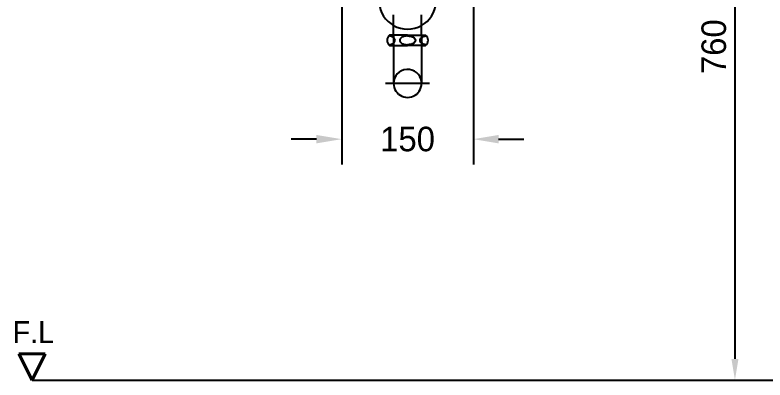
# Model space of a CAD drawing. Header units: millimetres. Extents: x 12300 to 14725, y -475 to 2955.
# Drawn here: x 12765 to 13620, y 414 to 830 of the extents above; entities that cross this region are included whole.
import ezdxf
from ezdxf.enums import TextEntityAlignment as Align
from ezdxf.lldxf.tags import DXFTag

# ---------------------------------------------------------------- set-up
doc = ezdxf.new("R2010")
doc.units = ezdxf.units.MM
doc.header["$LTSCALE"] = 0.2
for name, color, linetype in [('001', 7, 'Continuous'), ('4', 4, 'Continuous'), ('TEXT', 7, 'Continuous')]:
    doc.layers.add(name, color=color, linetype=linetype)
for name, color, linetype, lineweight in [('DIM', 3, 'Continuous', 15), ('LINE', 7, 'Continuous', 25), ('외형선', 4, 'Continuous', 40)]:
    doc.layers.add(name, color=color, linetype=linetype, lineweight=lineweight)
doc.styles.add('h', font='', dxfattribs={"height": 28})
doc.styles.get("Standard").update_dxf_attribs({"font": 'ISOCP.SHX', "bigfont": 'WHGTXT.SHX'})
doc.styles.add('타이틀', font='H2GTRM.TTF', dxfattribs={"height": 25})
doc.styles.get('h').set_extended_font_data('Haansoft Batang')
tags = doc.linetypes.add('Amconstr', pattern=[9999, 9999, 0]).pattern_tags.tags
tags[6:7] = [DXFTag(74, 4), DXFTag(75, 0), DXFTag(340, '0'), DXFTag(46, 1.0), DXFTag(50, 0.0), DXFTag(44, 0.0), DXFTag(45, 0.0)]
tags[4:5] = [DXFTag(74, 4), DXFTag(75, 0), DXFTag(340, '0'), DXFTag(46, 1.0), DXFTag(50, 0.0), DXFTag(44, 0.0), DXFTag(45, 0.0)]
doc.dimstyles.new('AM_ISO$0', dxfattribs={"dimtxt": 28, "dimasz": 24, "dimexe": 10, "dimexo": 0, "dimgap": 10, "dimtad": 1, "dimdec": 0, "dimdsep": 46, "dimtxsty": 'h', "dimcen": -5, "dimclrd": 256, "dimclre": 256, "dimclrt": 256, "dimadec": 0, "dimazin": 2, "dimtp": 0.1, "dimtm": 0.1, "dimtfac": 0.71, "dimtdec": 0, "dimtmove": 0, "dimatfit": 3, "dimfxl": 0, "dimlwd": -1, "dimlwe": -1, "dimarcsym": 0})
doc.dimstyles.new('Standard$0', dxfattribs={"dimtxt": 0.18, "dimasz": 0.18, "dimexe": 0.18, "dimexo": 0.0625, "dimgap": 0.09, "dimtad": 0, "dimtih": 1, "dimtoh": 1, "dimdec": 4, "dimzin": 0, "dimdsep": 46, "dimtxsty": 'Standard', "dimcen": 0.09, "dimadec": 0, "dimazin": 0, "dimtfac": 1, "dimtdec": 4, "dimtofl": 0, "dimtmove": 0, "dimatfit": 3, "dimfxl": 0, "dimtolj": 1, "dimtzin": 0, "dimarcsym": 0})

# ---------------------------------------------------------------- blocks, each defined once
blk = doc.blocks.new('*D29')
at = {"layer": 'Defpoints', "color": 0, "linetype": 'Amconstr'}
for p in [(13396.9, 1173.73), (13396.9, 413.67), (13586.04, 413.67)]:
    blk.add_point(p, dxfattribs=at)
at = {"layer": 'LINE', "linetype": 'ByBlock'}
for p, q in [((13396.9, 1173.73), (13596.04, 1173.73)), ((13586.04, 1149.73), (13586.04, 437.67)), ((13396.9, 413.67), (13596.04, 413.67))]:
    blk.add_line(p, q, dxfattribs=at)
at = {"layer": 'LINE', "linetype": 'Amconstr'}
for points in [[(13582.04, 1149.73), (13590.04, 1149.73), (13586.04, 1173.73)], [(13582.04, 437.67), (13590.04, 437.67), (13586.04, 413.67)]]:
    blk.add_solid(points, dxfattribs=at)
at = {"layer": 'LINE', "linetype": 'Amconstr', "insert": (13562.04, 793.7), "char_height": 28, "attachment_point": 5, "rotation": 90, "style": 'h'}
blk.add_mtext('760', dxfattribs=at)
blk = doc.blocks.new('*D24')
at = {"layer": 'Defpoints', "color": 0}
for p in [(13137.89, 880.57, -0.15), (13287.89, 880.57, -0.15), (13287.89, 688.26)]:
    blk.add_point(p, dxfattribs=at)
at = {"layer": 'DIM', "color": 0, "linetype": 'ByBlock', "lineweight": -2}
for p, q in [((13137.89, 870.57), (13137.89, 659.46)), ((13287.89, 870.57), (13287.89, 659.46)), ((13109.09, 688.26), (13080.29, 688.26)), ((13316.69, 688.26), (13345.49, 688.26))]:
    blk.add_line(p, q, dxfattribs=at)
at = {"layer": 'DIM', "color": 0}
for points in [[(13109.09, 693.06), (13109.09, 683.46), (13137.89, 688.26)], [(13316.69, 693.06), (13316.69, 683.46), (13287.89, 688.26)]]:
    blk.add_solid(points, dxfattribs=at)
at = {"layer": 'DIM', "color": 0, "insert": (13212.89, 688.26), "char_height": 28, "attachment_point": 5, "style": 'h'}
blk.add_mtext('\\A1;150', dxfattribs=at)

msp = doc.modelspace()

# ---------------------------------------------------------------- linework, layer by layer
at = {"layer": '001', "color": 7, "elevation": 0.13}
msp.add_lwpolyline([(12784.93, 413.67), (14284.16, 413.67), (14284.16, 1443.27)], dxfattribs=at)
at = {"layer": '4', "color": 0}
for p, q in [((13197, 806.66, -0.27), (13197, 829.84, -0.27)), ((13228.75, 806.66, -0.27), (13228.75, 829.84, -0.27)), ((13197, 806.97, -0.27), (13192.26, 806.97, -0.27)), ((13212.8, 806.97, -0.27), (13197, 806.97, -0.27)), ((13197, 806.66, -0.27), (13197, 751.77, -0.27)), ((13212.8, 806.97, -0.27), (13212.88, 806.97, -0.27)), ((13212.96, 806.97, -0.27), (13212.88, 806.97, -0.27)), ((13212.96, 806.97, -0.27), (13228.75, 806.97, -0.27)), ((13228.75, 806.97, -0.27), (13233.5, 806.97, -0.27)), ((13228.75, 806.66, -0.27), (13228.75, 751.77, -0.27)), ((13192.26, 794.97, -0.27), (13197, 794.97, -0.27)), ((13197, 794.97, -0.27), (13212.8, 794.97, -0.27)), ((13228.75, 794.97, -0.27), (13212.96, 794.97, -0.27)), ((13228.75, 794.97, -0.27), (13233.5, 794.97, -0.27)), ((13238.05, 751.77, -0.27), (13187.71, 751.77, -0.27))]:
    msp.add_line(p, q, dxfattribs=at)
at = {"layer": '4', "color": 0, "elevation": -0.27}
for points in [[(13197, 803.95, 0.049056), (13195.95, 804.72, 0.073043), (13193.18, 805.83, 0.028511), (13191.46, 806.15)], [(13198.61, 800.97, 0.155217), (13198.02, 802.82, 0.054411), (13197.06, 803.9, 0.054411)], [(13212.88, 805.97, 0.05879), (13209.24, 805.56, 0.071219), (13206.54, 804.5, 0.106373), (13204.52, 802.71, 0.159483)], [(13212.88, 805.97, -0.05879), (13216.51, 805.56, -0.071219), (13219.21, 804.5, -0.106373), (13221.24, 802.71, -0.159483)], [(13227.15, 800.97, -0.155217), (13227.74, 802.82, -0.05495), (13228.71, 803.91, -0.05495)], [(13228.75, 803.95, -0.049056), (13229.8, 804.72, -0.073043), (13232.57, 805.83, -0.028511), (13234.3, 806.15)], [(13191.46, 795.79, 0.028511), (13193.18, 796.1, 0.073043), (13195.95, 797.22, 0.049056), (13197, 797.98, 0.049056)], [(13197.06, 798.04, 0.054321), (13198.02, 799.11, 0.155217), (13198.61, 800.97)], [(13204.52, 802.71, 0.32729), (13204.52, 799.23, 0.106373), (13206.54, 797.43, 0.071219), (13209.24, 796.38, 0.057537), (13212.8, 795.97, 0.057537)], [(13221.24, 802.71, -0.32729), (13221.24, 799.23, -0.106373), (13219.21, 797.43, -0.071219), (13216.51, 796.38, -0.057537), (13212.96, 795.97, -0.057537)], [(13228.7, 798.03, -0.054539), (13227.74, 799.11, -0.155217), (13227.15, 800.97)], [(13234.3, 795.79, -0.028511), (13232.57, 796.1, -0.073043), (13229.8, 797.22, -0.049056), (13228.75, 797.98, -0.049056)]]:
    msp.add_lwpolyline(points, format="xyb", dxfattribs=at)
at = {"layer": '4', "color": 0}
for centre, radius, start, end in [((13212.88, 846.27, -0.27), 32.5, 129.44708, 240.76049), ((13212.88, 846.27, -0.27), 32.5, 299.23951, 50.55292), ((13212.88, 846.27, -0.27), 32.5, 240.76049, 299.23951), ((13197.55, 800.97, -0.27), 8, 131.40962, 228.59038), ((13228.21, 800.97, -0.27), 8, 311.40962, 48.59038), ((13212.88, 751.89, -0.27), 16, 7.16664, 180), ((13212.88, 751.89, -0.27), 16, 172.83336, 7.16664)]:
    msp.add_arc(centre, radius, start, end, dxfattribs=at)
at = {"layer": '외형선', "color": 7, "linetype": 'Continuous'}
for p, q in [((12799.93, 443.67, 0.13), (12769.93, 443.67, 0.13)), ((12769.93, 443.67, 0.13), (12784.93, 413.67, 0.13)), ((12784.93, 413.67, 0.13), (12799.93, 443.67, 0.13))]:
    msp.add_line(p, q, dxfattribs=at)

# ---------------------------------------------------------------- texts
at = {"layer": 'TEXT', "style": '타이틀'}
msp.add_text('F.L', height=25, dxfattribs=at).set_placement((12786.39, 468.32, 0.13), align=Align.MIDDLE)

# ---------------------------------------------------------------- dimensions: what is measured, and where the dimension line sits
at = {"layer": 'DIM', "color": 0}
dim = msp.add_linear_dim(base=(13287.89, 688.26, -0.12), p1=(13137.89, 880.57, -0.27), p2=(13287.89, 880.57, -0.27), dimstyle='Standard$0', override={"dimscale": 160, "dimgap": 0.06, "dimdec": 0, "dimtxsty": 'h', "dimarcsym": 1}, dxfattribs=at)
dim.commit()
dim.dimension.update_dxf_attribs({"geometry": '*D24', "text_midpoint": (13212.89, 688.26, -0.12)})
at = {"layer": 'LINE', "linetype": 'Amconstr'}
dim = msp.add_linear_dim(base=(13586.04, 413.67, 0.13), p1=(13396.9, 1173.73, 0.13), p2=(13396.9, 413.67, 0.13), angle=90, dimstyle='AM_ISO$0', dxfattribs=at)
dim.commit()
dim.dimension.update_dxf_attribs({"geometry": '*D29', "text_midpoint": (13562.04, 793.7, 0.13)})

doc.saveas('drawing.dxf')
